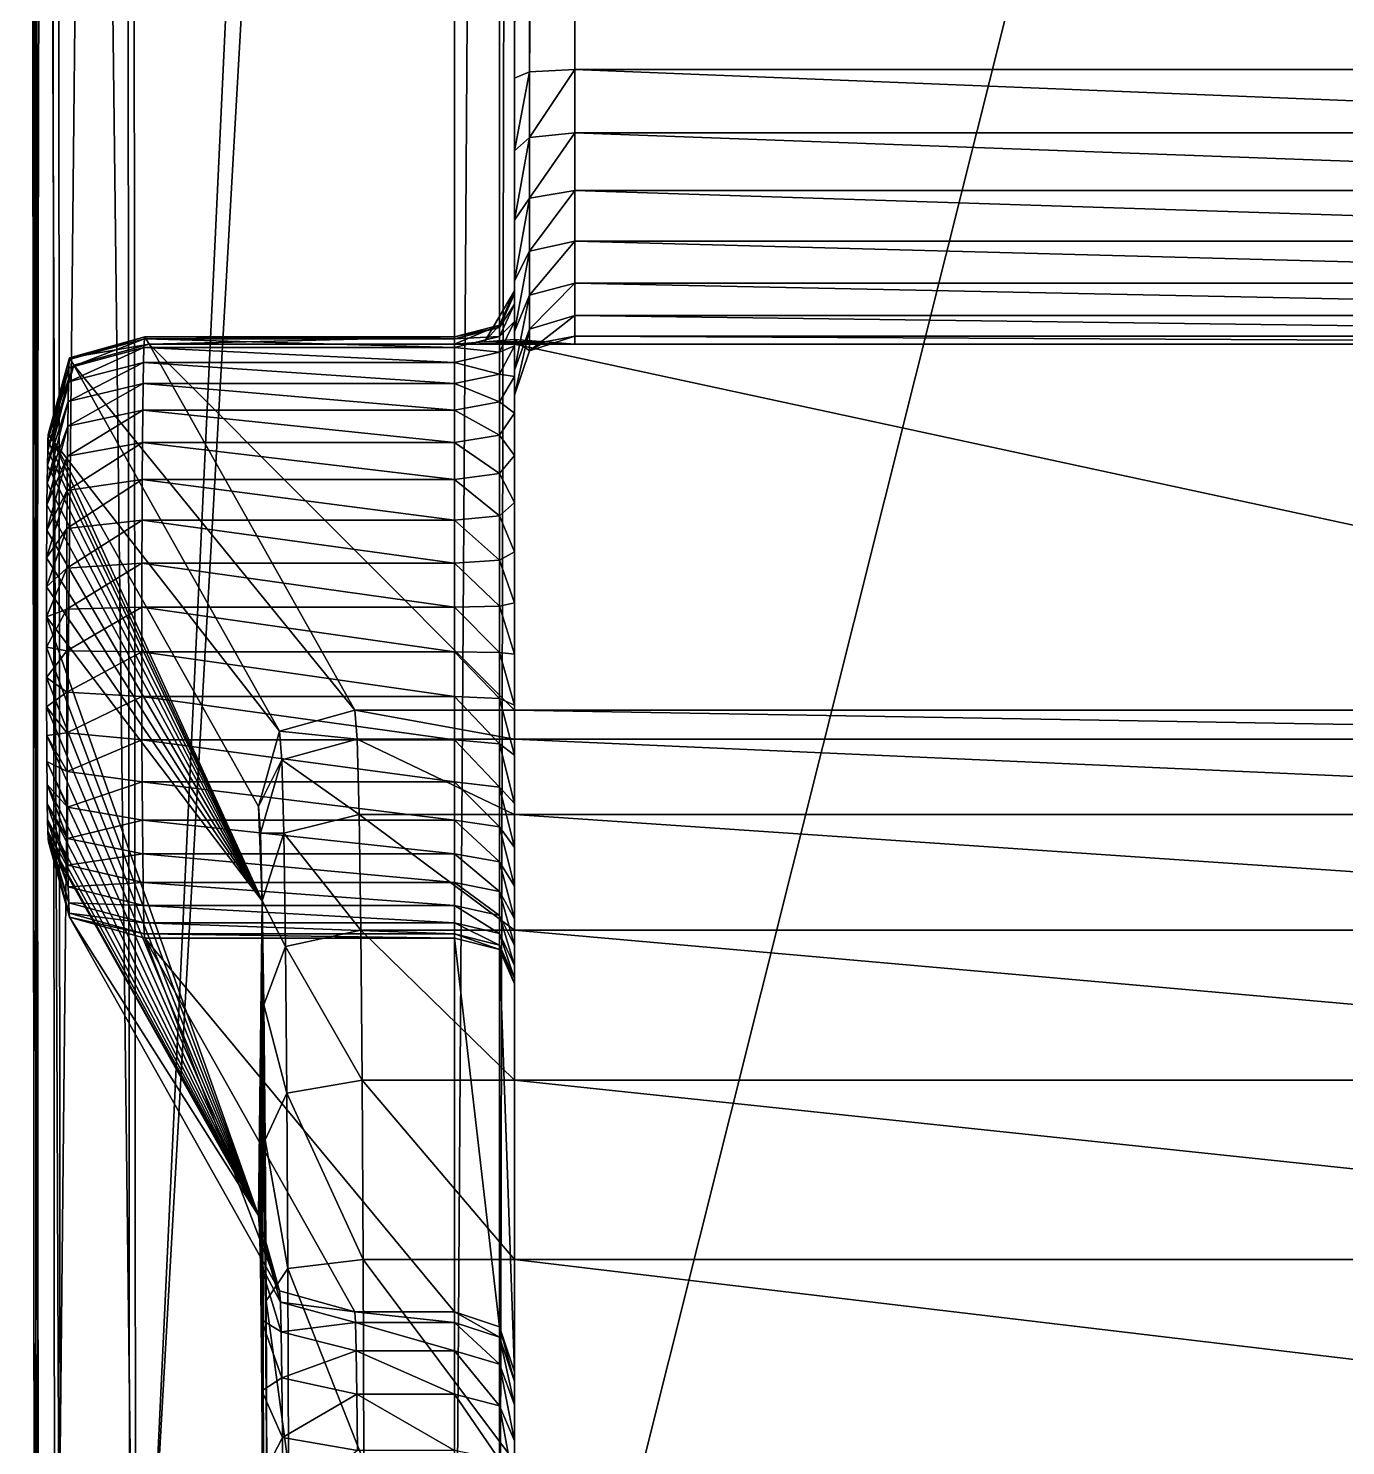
# Model space of a CAD drawing. Header units: metres. Extents: x -3624 to 1108, y -1406 to 909.
# Drawn here: x 1063.19 to 1085.08, y 517.28 to 540.84 of the extents above; entities that cross this region are included whole.
import ezdxf

# ---------------------------------------------------------------- set-up
doc = ezdxf.new("R2010")
doc.units = ezdxf.units.M

msp = doc.modelspace()

# ---------------------------------------------------------------- linework, layer by layer
for points in [[(1071.273, 899.025, 366.645), (1071.273, 785.077, 377.504), (1071.273, 508.727, 368.046)], [(1071.273, 874.83, 359.143), (1071.273, 899.025, 366.645), (1071.273, 508.727, 368.046)], [(1071.273, 874.009, 358.873), (1071.273, 874.83, 359.143), (1071.273, 508.727, 368.046)], [(1071.273, 873.226, 358.481), (1071.273, 874.009, 358.873), (1071.273, 508.727, 368.046)], [(1071.273, 872.523, 357.957), (1071.273, 873.226, 358.481), (1071.273, 508.727, 368.046)], [(1071.273, 766.642, 360.52), (1071.273, 872.523, 357.957), (1071.273, 508.727, 368.046)], [(1071.273, 785.077, 377.504), (1071.273, 647.085, 378.605), (1071.273, 509.396, 368.231)], [(1071.273, 785.077, 377.504), (1071.273, 509.396, 368.231), (1071.273, 509.035, 368.174)], [(1071.273, 785.077, 377.504), (1071.273, 509.035, 368.174), (1071.273, 508.727, 368.046)], [(1071.273, 763.264, 360.582), (1071.273, 766.642, 360.52), (1071.273, 508.727, 368.046)], [(1071.273, 759.889, 360.604), (1071.273, 763.264, 360.582), (1071.273, 508.727, 368.046)], [(1071.273, 647.079, 360.604), (1071.273, 759.889, 360.604), (1071.273, 508.727, 368.046)], [(1071.273, 647.085, 378.605), (1071.273, 632.676, 378.246), (1071.273, 509.396, 368.231)], [(1071.273, 643.704, 360.582), (1071.273, 647.079, 360.604), (1071.273, 508.727, 368.046)], [(1071.273, 640.326, 360.52), (1071.273, 643.704, 360.582), (1071.273, 508.727, 368.046)], [(1071.273, 636.949, 360.414), (1071.273, 640.326, 360.52), (1071.273, 508.727, 368.046)], [(1071.273, 633.574, 360.268), (1071.273, 636.949, 360.414), (1071.273, 508.727, 368.046)], [(1071.273, 630.201, 360.078), (1071.273, 633.574, 360.268), (1071.273, 508.727, 368.046)], [(1071.273, 632.676, 378.246), (1071.273, 625.485, 377.797), (1071.273, 509.396, 368.231)], [(1063.192, 632.208, 387.619), (1063.196, 624.783, 387.155), (1063.296, 508.689, 377.021)], [(1063.192, 632.208, 387.619), (1063.296, 508.689, 377.021), (1063.337, 501.162, 372.839)], [(1063.192, 632.208, 387.619), (1063.337, 501.162, 372.839), (1063.363, 509.109, 370.232)], [(1063.192, 632.208, 387.619), (1063.363, 509.109, 370.232), (1063.266, 621.672, 380.079)], [(1071.273, 626.83, 359.848), (1071.273, 630.201, 360.078), (1071.273, 508.727, 368.046)], [(1071.273, 623.466, 359.574), (1071.273, 626.83, 359.848), (1071.273, 508.727, 368.046)], [(1071.273, 625.485, 377.797), (1071.273, 621.891, 377.504), (1071.273, 509.396, 368.231)], [(1063.196, 624.783, 387.155), (1063.2, 621.07, 386.853), (1063.296, 508.689, 377.021)], [(1071.273, 540.015, 352.274), (1071.523, 540.12, 351.53), (1071.523, 623.529, 358.827)], [(1071.523, 623.529, 358.827), (1071.273, 623.466, 359.574), (1071.273, 540.015, 352.274)], [(1071.273, 535.055, 357.345), (1071.273, 540.015, 352.274), (1071.273, 623.466, 359.574)], [(1071.273, 534.445, 357.956), (1071.273, 535.055, 357.345), (1071.273, 623.466, 359.574)], [(1071.273, 533.742, 358.48), (1071.273, 534.445, 357.956), (1071.273, 623.466, 359.574)], [(1071.273, 532.958, 358.873), (1071.273, 533.742, 358.48), (1071.273, 623.466, 359.574)], [(1071.273, 532.958, 358.873), (1071.273, 623.466, 359.574), (1071.273, 508.727, 368.046)], [(1071.523, 540.12, 351.53), (1072.273, 540.155, 351.282), (1072.273, 623.55, 358.578)], [(1072.273, 623.55, 358.578), (1071.523, 623.529, 358.827), (1071.523, 540.12, 351.53)], [(1098.455, 540.155, 351.282), (1098.455, 623.55, 358.578), (1072.273, 623.55, 358.578)], [(1072.273, 623.55, 358.578), (1072.273, 540.155, 351.282), (1098.455, 540.155, 351.282)], [(1063.725, 509.286, 368.996), (1063.628, 621.777, 378.837), (1063.266, 621.672, 380.079)], [(1064.978, 509.335, 368.661), (1064.882, 621.807, 378.501), (1063.628, 621.777, 378.837)], [(1063.628, 621.777, 378.837), (1063.725, 509.286, 368.996), (1064.978, 509.335, 368.661)], [(1070.273, 621.807, 378.501), (1064.882, 621.807, 378.501), (1064.978, 509.335, 368.661)], [(1064.978, 509.335, 368.661), (1070.273, 509.335, 368.661), (1070.273, 621.807, 378.501)], [(1070.273, 509.335, 368.661), (1071.023, 509.35, 368.553), (1071.023, 621.828, 378.252)], [(1071.023, 621.828, 378.252), (1070.273, 621.807, 378.501), (1070.273, 509.335, 368.661)], [(1071.023, 509.35, 368.553), (1071.273, 509.396, 368.231), (1071.273, 621.891, 377.504)], [(1071.273, 621.891, 377.504), (1071.023, 621.828, 378.252), (1071.023, 509.35, 368.553)], [(1063.266, 621.672, 380.079), (1063.363, 509.109, 370.232), (1063.725, 509.286, 368.996)], [(1063.296, 508.689, 377.021), (1063.2, 621.07, 386.853), (1063.537, 620.964, 388.102)], [(1063.537, 620.964, 388.102), (1063.634, 508.513, 378.264), (1063.296, 508.689, 377.021)], [(1063.634, 508.513, 378.264), (1063.537, 620.964, 388.102), (1064.784, 620.935, 388.463)], [(1064.784, 620.935, 388.463), (1064.88, 508.463, 378.623), (1063.634, 508.513, 378.264)], [(1064.88, 508.463, 378.623), (1064.784, 620.935, 388.463), (1071.273, 620.935, 388.463)], [(1071.273, 620.935, 388.463), (1071.273, 508.463, 378.623), (1064.88, 508.463, 378.623)], [(1099.455, 620.935, 388.463), (1099.455, 508.463, 378.623), (1071.273, 508.463, 378.623)], [(1071.273, 508.463, 378.623), (1071.273, 620.935, 388.463), (1099.455, 620.935, 388.463)], [(1071.273, 538.804, 352.035), (1071.523, 539.028, 351.315), (1071.523, 540.12, 351.53)], [(1071.523, 540.12, 351.53), (1071.273, 540.015, 352.274), (1071.273, 538.804, 352.035)], [(1071.273, 535.565, 356.657), (1071.273, 538.804, 352.035), (1071.273, 540.015, 352.274)], [(1071.273, 535.055, 357.345), (1071.273, 535.565, 356.657), (1071.273, 540.015, 352.274)], [(1071.523, 539.028, 351.315), (1072.273, 539.103, 351.074), (1072.273, 540.155, 351.282)], [(1072.273, 540.155, 351.282), (1071.523, 540.12, 351.53), (1071.523, 539.028, 351.315)], [(1098.455, 539.103, 351.074), (1098.455, 540.155, 351.282), (1072.273, 540.155, 351.282)], [(1072.273, 540.155, 351.282), (1072.273, 539.103, 351.074), (1098.455, 539.103, 351.074)], [(1071.523, 538.021, 350.88), (1072.273, 538.145, 350.661), (1072.273, 539.103, 351.074)], [(1072.273, 539.103, 351.074), (1071.523, 539.028, 351.315), (1071.523, 538.021, 350.88)], [(1098.455, 538.145, 350.661), (1098.455, 539.103, 351.074), (1072.273, 539.103, 351.074)], [(1072.273, 539.103, 351.074), (1072.273, 538.145, 350.661), (1098.455, 538.145, 350.661)], [(1071.273, 537.652, 351.537), (1071.523, 538.021, 350.88), (1071.523, 539.028, 351.315)], [(1071.523, 539.028, 351.315), (1071.273, 538.804, 352.035), (1071.273, 537.652, 351.537)], [(1071.273, 535.968, 355.904), (1071.273, 537.652, 351.537), (1071.273, 538.804, 352.035)], [(1071.273, 535.565, 356.657), (1071.273, 535.968, 355.904), (1071.273, 538.804, 352.035)], [(1071.523, 537.138, 350.256), (1072.273, 537.304, 350.067), (1072.273, 538.145, 350.661)], [(1072.273, 538.145, 350.661), (1071.523, 538.021, 350.88), (1071.523, 537.138, 350.256)], [(1098.455, 537.304, 350.067), (1098.455, 538.145, 350.661), (1072.273, 538.145, 350.661)], [(1072.273, 538.145, 350.661), (1072.273, 537.304, 350.067), (1098.455, 537.304, 350.067)], [(1071.273, 536.643, 350.824), (1071.523, 537.138, 350.256), (1071.523, 538.021, 350.88)], [(1071.523, 538.021, 350.88), (1071.273, 537.652, 351.537), (1071.273, 536.643, 350.824)], [(1071.273, 536.477, 353.411), (1071.273, 536.643, 350.824), (1071.273, 537.652, 351.537)], [(1071.273, 536.429, 354.251), (1071.273, 536.477, 353.411), (1071.273, 537.652, 351.537)], [(1071.273, 536.258, 355.098), (1071.273, 536.429, 354.251), (1071.273, 537.652, 351.537)], [(1071.273, 535.968, 355.904), (1071.273, 536.258, 355.098), (1071.273, 537.652, 351.537)], [(1071.523, 536.404, 349.468), (1072.273, 536.604, 349.316), (1072.273, 537.304, 350.067)], [(1072.273, 537.304, 350.067), (1071.523, 537.138, 350.256), (1071.523, 536.404, 349.468)], [(1098.455, 536.604, 349.316), (1098.455, 537.304, 350.067), (1072.273, 537.304, 350.067)], [(1072.273, 537.304, 350.067), (1072.273, 536.604, 349.316), (1098.455, 536.604, 349.316)], [(1071.273, 535.803, 349.923), (1071.523, 536.404, 349.468), (1071.523, 537.138, 350.256)], [(1071.523, 537.138, 350.256), (1071.273, 536.643, 350.824), (1071.273, 535.803, 349.923)], [(1070.773, 535.63, 346.923), (1071.273, 535.668, 347.457), (1071.273, 536.477, 353.411)], [(1071.273, 536.477, 353.411), (1071.023, 535.905, 353.404), (1070.773, 535.63, 346.923)], [(1071.023, 535.905, 353.404), (1071.273, 536.477, 353.411), (1071.273, 536.429, 354.251)], [(1071.273, 536.477, 353.411), (1071.273, 535.803, 349.923), (1071.273, 536.643, 350.824)], [(1071.273, 536.477, 353.411), (1071.273, 535.668, 347.457), (1071.273, 534.746, 347.681)], [(1071.273, 536.477, 353.411), (1071.273, 534.746, 347.681), (1071.273, 535.161, 348.867)], [(1071.273, 536.477, 353.411), (1071.273, 535.161, 348.867), (1071.273, 535.803, 349.923)], [(1071.523, 535.843, 348.545), (1072.273, 536.07, 348.437), (1072.273, 536.604, 349.316)], [(1072.273, 536.604, 349.316), (1071.523, 536.404, 349.468), (1071.523, 535.843, 348.545)], [(1098.455, 536.07, 348.437), (1098.455, 536.604, 349.316), (1072.273, 536.604, 349.316)], [(1072.273, 536.604, 349.316), (1072.273, 536.07, 348.437), (1098.455, 536.07, 348.437)], [(1071.023, 535.87, 354.185), (1071.273, 536.429, 354.251), (1071.273, 536.258, 355.098)], [(1071.273, 536.429, 354.251), (1071.023, 535.87, 354.185), (1071.023, 535.905, 353.404)], [(1071.023, 535.719, 354.95), (1071.273, 536.258, 355.098), (1071.273, 535.968, 355.904)], [(1071.273, 536.258, 355.098), (1071.023, 535.719, 354.95), (1071.023, 535.87, 354.185)], [(1071.273, 535.161, 348.867), (1071.523, 535.843, 348.545), (1071.523, 536.404, 349.468)], [(1071.523, 536.404, 349.468), (1071.273, 535.803, 349.923), (1071.273, 535.161, 348.867)], [(1071.523, 535.48, 347.509), (1072.273, 535.725, 347.451), (1072.273, 536.07, 348.437)], [(1072.273, 536.07, 348.437), (1071.523, 535.843, 348.545), (1071.523, 535.48, 347.509)], [(1098.455, 535.725, 347.451), (1098.455, 536.07, 348.437), (1072.273, 536.07, 348.437)], [(1072.273, 536.07, 348.437), (1072.273, 535.725, 347.451), (1098.455, 535.725, 347.451)], [(1070.273, 535.714, 353.401), (1071.023, 535.905, 353.404), (1071.023, 535.87, 354.185)], [(1070.273, 535.592, 346.388), (1070.773, 535.63, 346.923), (1071.023, 535.905, 353.404)], [(1071.023, 535.905, 353.404), (1070.273, 535.714, 353.401), (1070.273, 535.592, 346.388)], [(1070.273, 535.683, 354.163), (1071.023, 535.87, 354.185), (1071.023, 535.719, 354.95)], [(1071.023, 535.87, 354.185), (1070.273, 535.683, 354.163), (1070.273, 535.714, 353.401)], [(1071.023, 535.458, 355.678), (1071.273, 535.968, 355.904), (1071.273, 535.565, 356.657)], [(1071.273, 535.968, 355.904), (1071.023, 535.458, 355.678), (1071.023, 535.719, 354.95)], [(1071.273, 534.746, 347.681), (1071.523, 535.48, 347.509), (1071.523, 535.843, 348.545)], [(1071.523, 535.843, 348.545), (1071.273, 535.161, 348.867), (1071.273, 534.746, 347.681)], [(1063.858, 534.968, 355.448), (1063.864, 535.201, 354.796), (1065.113, 535.539, 354.901)], [(1065.113, 535.539, 354.901), (1065.106, 535.289, 355.603), (1063.858, 534.968, 355.448)], [(1063.864, 535.201, 354.796), (1063.871, 535.334, 354.11), (1065.12, 535.683, 354.163)], [(1065.12, 535.683, 354.163), (1065.113, 535.539, 354.901), (1063.864, 535.201, 354.796)], [(1063.871, 535.334, 354.11), (1063.878, 535.364, 353.385), (1065.128, 535.714, 353.401)], [(1065.128, 535.714, 353.401), (1065.12, 535.683, 354.163), (1063.871, 535.334, 354.11)], [(1065.197, 535.592, 346.388), (1065.128, 535.714, 353.401), (1063.878, 535.364, 353.385)], [(1063.878, 535.364, 353.385), (1063.947, 535.242, 346.382), (1065.197, 535.592, 346.388)], [(1068.618, 529.506, -2.281), (1065.197, 535.592, 346.388), (1063.947, 535.242, 346.382)], [(1070.273, 535.289, 355.603), (1065.106, 535.289, 355.603), (1065.113, 535.539, 354.901)], [(1070.273, 535.539, 354.901), (1065.113, 535.539, 354.901), (1065.12, 535.683, 354.163)], [(1065.113, 535.539, 354.901), (1070.273, 535.539, 354.901), (1070.273, 535.289, 355.603)], [(1070.273, 535.683, 354.163), (1065.12, 535.683, 354.163), (1065.128, 535.714, 353.401)], [(1065.12, 535.683, 354.163), (1070.273, 535.683, 354.163), (1070.273, 535.539, 354.901)], [(1065.128, 535.714, 353.401), (1070.273, 535.714, 353.401), (1070.273, 535.683, 354.163)], [(1070.273, 535.714, 353.401), (1065.128, 535.714, 353.401), (1065.197, 535.592, 346.388)], [(1065.197, 535.592, 346.388), (1070.273, 535.592, 346.388), (1070.273, 535.714, 353.401)], [(1070.273, 535.592, 346.388), (1065.197, 535.592, 346.388), (1105.53, 535.592, 346.388)], [(1099.455, 535.592, 346.388), (1105.53, 535.592, 346.388), (1065.197, 535.592, 346.388)], [(1065.197, 535.592, 346.388), (1071.273, 535.592, 346.388), (1099.455, 535.592, 346.388)], [(1071.273, 529.506, -2.281), (1071.273, 535.592, 346.388), (1065.197, 535.592, 346.388)], [(1065.197, 535.592, 346.388), (1068.618, 529.506, -2.281), (1071.273, 529.506, -2.281)], [(1070.273, 535.539, 354.901), (1071.023, 535.719, 354.95), (1071.023, 535.458, 355.678)], [(1071.023, 535.719, 354.95), (1070.273, 535.539, 354.901), (1070.273, 535.683, 354.163)], [(1071.523, 535.611, 346.655), (1070.773, 535.63, 346.923), (1070.273, 535.592, 346.388)], [(1070.273, 535.592, 346.388), (1071.273, 535.592, 346.388), (1071.523, 535.611, 346.655)], [(1071.273, 535.592, 346.388), (1070.273, 535.592, 346.388), (1100.455, 535.592, 346.388)], [(1105.53, 535.592, 346.388), (1100.455, 535.592, 346.388), (1070.273, 535.592, 346.388)], [(1071.023, 535.458, 355.678), (1070.273, 535.289, 355.603), (1070.273, 535.539, 354.901)], [(1071.773, 535.63, 346.923), (1071.273, 535.668, 347.457), (1070.773, 535.63, 346.923)], [(1070.773, 535.63, 346.923), (1071.523, 535.611, 346.655), (1071.773, 535.63, 346.923)], [(1071.023, 535.095, 356.358), (1071.273, 535.565, 356.657), (1071.273, 535.055, 357.345)], [(1071.273, 535.565, 356.657), (1071.023, 535.095, 356.358), (1071.023, 535.458, 355.678)], [(1071.273, 535.668, 347.457), (1071.773, 535.63, 346.923), (1071.523, 535.48, 347.509)], [(1071.523, 535.48, 347.509), (1071.273, 534.746, 347.681), (1071.273, 535.668, 347.457)], [(1072.273, 535.592, 346.388), (1071.523, 535.611, 346.655), (1071.273, 535.592, 346.388)], [(1072.273, 535.592, 346.388), (1071.273, 535.592, 346.388), (1099.455, 535.592, 346.388)], [(1100.455, 535.592, 346.388), (1099.455, 535.592, 346.388), (1071.273, 535.592, 346.388)], [(1099.455, 529.506, -2.281), (1099.455, 535.592, 346.388), (1071.273, 535.592, 346.388)], [(1071.273, 535.592, 346.388), (1071.273, 529.506, -2.281), (1099.455, 529.506, -2.281)], [(1072.273, 535.725, 347.451), (1071.523, 535.48, 347.509), (1071.773, 535.63, 346.923)], [(1072.273, 535.592, 346.388), (1071.773, 535.63, 346.923), (1071.523, 535.611, 346.655)], [(1071.773, 535.63, 346.923), (1072.273, 535.592, 346.388), (1072.273, 535.725, 347.451)], [(1098.455, 535.592, 346.388), (1098.455, 535.725, 347.451), (1072.273, 535.725, 347.451)], [(1072.273, 535.725, 347.451), (1072.273, 535.592, 346.388), (1098.455, 535.592, 346.388)], [(1099.455, 535.592, 346.388), (1098.455, 535.592, 346.388), (1072.273, 535.592, 346.388)], [(1063.517, 533.992, 354.461), (1063.522, 534.089, 353.96), (1063.871, 535.334, 354.11)], [(1063.871, 535.334, 354.11), (1063.864, 535.201, 354.796), (1063.517, 533.992, 354.461)], [(1063.522, 534.089, 353.96), (1063.528, 534.114, 353.367), (1063.878, 535.364, 353.385)], [(1063.878, 535.364, 353.385), (1063.871, 535.334, 354.11), (1063.522, 534.089, 353.96)], [(1063.947, 535.242, 346.382), (1063.878, 535.364, 353.385), (1063.528, 534.114, 353.367)], [(1063.852, 534.641, 356.058), (1063.858, 534.968, 355.448), (1065.106, 535.289, 355.603)], [(1065.106, 535.289, 355.603), (1065.1, 534.937, 356.258), (1063.852, 534.641, 356.058)], [(1070.273, 534.937, 356.258), (1065.1, 534.937, 356.258), (1065.106, 535.289, 355.603)], [(1065.106, 535.289, 355.603), (1070.273, 535.289, 355.603), (1070.273, 534.937, 356.258)], [(1070.273, 535.289, 355.603), (1071.023, 535.458, 355.678), (1071.023, 535.095, 356.358)], [(1071.023, 535.095, 356.358), (1070.273, 534.937, 356.258), (1070.273, 535.289, 355.603)], [(1063.513, 533.822, 354.937), (1063.517, 533.992, 354.461), (1063.864, 535.201, 354.796)], [(1063.864, 535.201, 354.796), (1063.858, 534.968, 355.448), (1063.513, 533.822, 354.937)], [(1063.528, 534.114, 353.367), (1063.597, 533.992, 346.4), (1063.947, 535.242, 346.382)], [(1067.368, 529.157, -2.267), (1063.947, 535.242, 346.382), (1063.597, 533.992, 346.4)], [(1063.947, 535.242, 346.382), (1067.368, 529.157, -2.267), (1068.618, 529.506, -2.281)], [(1070.273, 534.937, 356.258), (1071.023, 535.095, 356.358), (1071.023, 534.633, 356.978)], [(1071.273, 535.055, 357.345), (1071.023, 534.633, 356.978), (1071.023, 535.095, 356.358)], [(1071.023, 534.633, 356.978), (1071.273, 535.055, 357.345), (1071.273, 534.445, 357.956)], [(1063.508, 533.583, 355.382), (1063.513, 533.822, 354.937), (1063.858, 534.968, 355.448)], [(1063.858, 534.968, 355.448), (1063.852, 534.641, 356.058), (1063.508, 533.583, 355.382)], [(1063.846, 534.228, 356.613), (1063.852, 534.641, 356.058), (1065.1, 534.937, 356.258)], [(1065.1, 534.937, 356.258), (1065.094, 534.492, 356.856), (1063.846, 534.228, 356.613)], [(1070.273, 534.492, 356.856), (1065.094, 534.492, 356.856), (1065.1, 534.937, 356.258)], [(1065.1, 534.937, 356.258), (1070.273, 534.937, 356.258), (1070.273, 534.492, 356.856)], [(1071.023, 534.633, 356.978), (1070.273, 534.492, 356.856), (1070.273, 534.937, 356.258)], [(1063.504, 533.281, 355.788), (1063.508, 533.583, 355.382), (1063.852, 534.641, 356.058)], [(1063.852, 534.641, 356.058), (1063.846, 534.228, 356.613), (1063.504, 533.281, 355.788)], [(1070.273, 534.492, 356.856), (1071.023, 534.633, 356.978), (1071.023, 534.08, 357.527)], [(1071.273, 534.445, 357.956), (1071.023, 534.08, 357.527), (1071.023, 534.633, 356.978)], [(1063.841, 533.731, 357.105), (1063.846, 534.228, 356.613), (1065.094, 534.492, 356.856)], [(1065.094, 534.492, 356.856), (1065.089, 533.958, 357.384), (1063.841, 533.731, 357.105)], [(1070.273, 533.958, 357.384), (1065.089, 533.958, 357.384), (1065.094, 534.492, 356.856)], [(1065.094, 534.492, 356.856), (1070.273, 534.492, 356.856), (1070.273, 533.958, 357.384)], [(1071.023, 534.08, 357.527), (1070.273, 533.958, 357.384), (1070.273, 534.492, 356.856)], [(1071.023, 534.08, 357.527), (1071.273, 534.445, 357.956), (1071.273, 533.742, 358.48)], [(1063.501, 532.919, 356.146), (1063.504, 533.281, 355.788), (1063.846, 534.228, 356.613)], [(1063.846, 534.228, 356.613), (1063.841, 533.731, 357.105), (1063.501, 532.919, 356.146)], [(1063.597, 533.992, 346.4), (1063.528, 534.114, 353.367), (1063.522, 534.089, 353.96)], [(1067.08, 526.34, -8.534), (1063.517, 533.992, 354.461), (1063.513, 533.822, 354.937)], [(1063.597, 533.992, 346.4), (1063.522, 534.089, 353.96), (1063.517, 533.992, 354.461)], [(1067.08, 526.34, -8.534), (1063.597, 533.992, 346.4), (1063.517, 533.992, 354.461)], [(1063.597, 533.992, 346.4), (1067.017, 527.908, -2.177), (1067.368, 529.157, -2.267)], [(1067.08, 526.34, -8.534), (1067.017, 527.908, -2.177), (1063.597, 533.992, 346.4)], [(1063.837, 533.159, 357.521), (1063.841, 533.731, 357.105), (1065.089, 533.958, 357.384)], [(1065.089, 533.958, 357.384), (1065.084, 533.343, 357.832), (1063.837, 533.159, 357.521)], [(1070.273, 533.343, 357.832), (1065.084, 533.343, 357.832), (1065.089, 533.958, 357.384)], [(1065.089, 533.958, 357.384), (1070.273, 533.958, 357.384), (1070.273, 533.343, 357.832)], [(1070.273, 533.958, 357.384), (1071.023, 534.08, 357.527), (1071.023, 533.443, 357.994)], [(1071.023, 533.443, 357.994), (1070.273, 533.343, 357.832), (1070.273, 533.958, 357.384)], [(1071.273, 533.742, 358.48), (1071.023, 533.443, 357.994), (1071.023, 534.08, 357.527)], [(1063.498, 532.5, 356.451), (1063.501, 532.919, 356.146), (1063.841, 533.731, 357.105)], [(1063.841, 533.731, 357.105), (1063.837, 533.159, 357.521), (1063.498, 532.5, 356.451)], [(1067.08, 526.34, -8.534), (1063.513, 533.822, 354.937), (1063.508, 533.583, 355.382)], [(1071.023, 533.443, 357.994), (1071.273, 533.742, 358.48), (1071.273, 532.958, 358.873)], [(1067.08, 526.34, -8.534), (1063.508, 533.583, 355.382), (1063.504, 533.281, 355.788)], [(1070.273, 533.343, 357.832), (1071.023, 533.443, 357.994), (1071.023, 532.739, 358.355)], [(1071.273, 532.958, 358.873), (1071.023, 532.739, 358.355), (1071.023, 533.443, 357.994)], [(1063.496, 532.04, 356.688), (1063.498, 532.5, 356.451), (1063.837, 533.159, 357.521)], [(1063.837, 533.159, 357.521), (1063.834, 532.529, 357.846), (1063.496, 532.04, 356.688)], [(1067.08, 526.34, -8.534), (1063.504, 533.281, 355.788), (1063.501, 532.919, 356.146)], [(1063.834, 532.529, 357.846), (1063.837, 533.159, 357.521), (1065.084, 533.343, 357.832)], [(1065.084, 533.343, 357.832), (1065.081, 532.666, 358.182), (1063.834, 532.529, 357.846)], [(1070.273, 532.666, 358.182), (1065.081, 532.666, 358.182), (1065.084, 533.343, 357.832)], [(1065.084, 533.343, 357.832), (1070.273, 533.343, 357.832), (1070.273, 532.666, 358.182)], [(1071.023, 532.739, 358.355), (1070.273, 532.666, 358.182), (1070.273, 533.343, 357.832)], [(1067.08, 526.34, -8.534), (1063.501, 532.919, 356.146), (1063.498, 532.5, 356.451)], [(1071.023, 532.739, 358.355), (1071.273, 532.958, 358.873), (1071.273, 532.138, 359.144)], [(1071.273, 532.138, 359.144), (1071.273, 532.958, 358.873), (1071.273, 508.727, 368.046)], [(1070.273, 532.666, 358.182), (1071.023, 532.739, 358.355), (1071.023, 532, 358.602)], [(1071.273, 532.138, 359.144), (1071.023, 532, 358.602), (1071.023, 532.739, 358.355)], [(1063.494, 531.557, 356.851), (1063.496, 532.04, 356.688), (1063.834, 532.529, 357.846)], [(1063.834, 532.529, 357.846), (1063.832, 531.867, 358.069), (1063.494, 531.557, 356.851)], [(1067.08, 526.34, -8.534), (1063.498, 532.5, 356.451), (1063.496, 532.04, 356.688)], [(1063.832, 531.867, 358.069), (1063.834, 532.529, 357.846), (1065.081, 532.666, 358.182)], [(1065.081, 532.666, 358.182), (1065.079, 531.954, 358.421), (1063.832, 531.867, 358.069)], [(1070.273, 531.954, 358.421), (1065.079, 531.954, 358.421), (1065.081, 532.666, 358.182)], [(1065.081, 532.666, 358.182), (1070.273, 532.666, 358.182), (1070.273, 531.954, 358.421)], [(1071.023, 532, 358.602), (1070.273, 531.954, 358.421), (1070.273, 532.666, 358.182)], [(1067.08, 526.34, -8.534), (1063.496, 532.04, 356.688), (1063.494, 531.557, 356.851)], [(1070.273, 531.954, 358.421), (1071.023, 532, 358.602), (1071.023, 531.238, 358.736)], [(1071.023, 532, 358.602), (1071.273, 532.138, 359.144), (1071.273, 531.294, 359.291)], [(1071.273, 531.294, 359.291), (1071.023, 531.238, 358.736), (1071.023, 532, 358.602)], [(1071.273, 531.294, 359.291), (1071.273, 532.138, 359.144), (1071.273, 508.727, 368.046)], [(1063.493, 531.059, 356.939), (1063.494, 531.557, 356.851), (1063.832, 531.867, 358.069)], [(1063.832, 531.867, 358.069), (1063.831, 531.185, 358.19), (1063.493, 531.059, 356.939)], [(1063.831, 531.185, 358.19), (1063.832, 531.867, 358.069), (1065.079, 531.954, 358.421)], [(1065.079, 531.954, 358.421), (1065.077, 531.22, 358.551), (1063.831, 531.185, 358.19)], [(1070.273, 531.22, 358.551), (1065.077, 531.22, 358.551), (1065.079, 531.954, 358.421)], [(1065.079, 531.954, 358.421), (1070.273, 531.954, 358.421), (1070.273, 531.22, 358.551)], [(1071.023, 531.238, 358.736), (1070.273, 531.22, 358.551), (1070.273, 531.954, 358.421)], [(1067.08, 526.34, -8.534), (1063.494, 531.557, 356.851), (1063.493, 531.059, 356.939)], [(1071.023, 531.238, 358.736), (1071.273, 531.294, 359.291), (1071.273, 530.441, 359.313)], [(1071.273, 530.441, 359.313), (1071.273, 531.294, 359.291), (1071.273, 508.727, 368.046)], [(1063.493, 530.554, 356.953), (1063.493, 531.059, 356.939), (1063.831, 531.185, 358.19)], [(1063.831, 531.185, 358.19), (1063.831, 530.493, 358.208), (1063.493, 530.554, 356.953)], [(1063.493, 531.059, 356.939), (1063.493, 530.554, 356.953), (1067.018, 521.106, -2.24)], [(1067.08, 526.34, -8.534), (1063.493, 531.059, 356.939), (1067.018, 521.106, -2.24)], [(1063.831, 530.493, 358.208), (1063.831, 531.185, 358.19), (1065.077, 531.22, 358.551)], [(1065.077, 531.22, 358.551), (1065.077, 530.477, 358.571), (1063.831, 530.493, 358.208)], [(1065.077, 531.22, 358.551), (1070.273, 531.22, 358.551), (1070.273, 530.477, 358.571)], [(1070.273, 530.477, 358.571), (1065.077, 530.477, 358.571), (1065.077, 531.22, 358.551)], [(1070.273, 531.22, 358.551), (1071.023, 531.238, 358.736), (1071.023, 530.468, 358.756)], [(1071.023, 530.468, 358.756), (1070.273, 530.477, 358.571), (1070.273, 531.22, 358.551)], [(1071.273, 530.441, 359.313), (1071.023, 530.468, 358.756), (1071.023, 531.238, 358.736)], [(1063.493, 530.052, 356.891), (1063.493, 530.554, 356.953), (1063.831, 530.493, 358.208)], [(1063.493, 530.554, 356.953), (1063.493, 530.052, 356.891), (1067.018, 521.106, -2.24)], [(1063.831, 530.493, 358.208), (1063.832, 529.806, 358.123), (1063.493, 530.052, 356.891)], [(1063.832, 529.806, 358.123), (1063.831, 530.493, 358.208), (1065.077, 530.477, 358.571)], [(1065.077, 530.477, 358.571), (1065.078, 529.737, 358.48), (1063.832, 529.806, 358.123)], [(1065.077, 530.477, 358.571), (1070.273, 530.477, 358.571), (1070.273, 529.737, 358.48)], [(1070.273, 529.737, 358.48), (1065.078, 529.737, 358.48), (1065.077, 530.477, 358.571)], [(1070.273, 530.477, 358.571), (1071.023, 530.468, 358.756), (1071.023, 529.7, 358.662)], [(1071.023, 529.7, 358.662), (1070.273, 529.737, 358.48), (1070.273, 530.477, 358.571)], [(1071.023, 530.468, 358.756), (1071.273, 530.441, 359.313), (1071.273, 529.59, 359.211)], [(1071.273, 529.59, 359.211), (1071.023, 529.7, 358.662), (1071.023, 530.468, 358.756)], [(1071.273, 529.59, 359.211), (1071.273, 530.441, 359.313), (1071.273, 508.727, 368.046)], [(1063.495, 529.561, 356.754), (1063.493, 530.052, 356.891), (1063.832, 529.806, 358.123)], [(1063.493, 530.052, 356.891), (1063.495, 529.561, 356.754), (1067.018, 521.106, -2.24)], [(1063.832, 529.806, 358.123), (1063.833, 529.133, 357.935), (1063.495, 529.561, 356.754)], [(1063.833, 529.133, 357.935), (1063.832, 529.806, 358.123), (1065.078, 529.737, 358.48)], [(1065.078, 529.737, 358.48), (1065.08, 529.013, 358.278), (1063.833, 529.133, 357.935)], [(1065.078, 529.737, 358.48), (1070.273, 529.737, 358.48), (1070.273, 529.013, 358.278)], [(1070.273, 529.013, 358.278), (1065.08, 529.013, 358.278), (1065.078, 529.737, 358.48)], [(1070.273, 529.737, 358.48), (1071.023, 529.7, 358.662), (1071.023, 528.949, 358.454)], [(1071.023, 528.949, 358.454), (1070.273, 529.013, 358.278), (1070.273, 529.737, 358.48)], [(1071.023, 529.7, 358.662), (1071.273, 529.59, 359.211), (1071.273, 528.757, 358.984)], [(1071.273, 528.757, 358.984), (1071.023, 528.949, 358.454), (1071.023, 529.7, 358.662)], [(1063.497, 529.089, 356.54), (1063.495, 529.561, 356.754), (1063.833, 529.133, 357.935)], [(1063.495, 529.561, 356.754), (1063.497, 529.089, 356.54), (1067.018, 521.106, -2.24)], [(1068.654, 529.025, -5.918), (1068.618, 529.506, -2.281), (1067.368, 529.157, -2.267)], [(1071.273, 529.025, -5.918), (1071.273, 529.506, -2.281), (1068.618, 529.506, -2.281)], [(1068.618, 529.506, -2.281), (1068.654, 529.025, -5.918), (1071.273, 529.025, -5.918)], [(1071.273, 528.757, 358.984), (1071.273, 529.59, 359.211), (1071.273, 508.727, 368.046)], [(1099.455, 529.025, -5.918), (1099.455, 529.506, -2.281), (1071.273, 529.506, -2.281)], [(1071.273, 529.506, -2.281), (1071.273, 529.025, -5.918), (1099.455, 529.025, -5.918)], [(1067.403, 528.683, -5.845), (1067.368, 529.157, -2.267), (1067.017, 527.908, -2.177)], [(1067.368, 529.157, -2.267), (1067.403, 528.683, -5.845), (1068.654, 529.025, -5.918)], [(1063.833, 529.133, 357.935), (1063.836, 528.487, 357.644), (1063.497, 529.089, 356.54)], [(1063.5, 528.654, 356.258), (1063.497, 529.089, 356.54), (1063.836, 528.487, 357.644)], [(1063.497, 529.089, 356.54), (1063.5, 528.654, 356.258), (1067.018, 521.106, -2.24)], [(1063.836, 528.487, 357.644), (1063.833, 529.133, 357.935), (1065.08, 529.013, 358.278)], [(1065.08, 529.013, 358.278), (1065.083, 528.319, 357.964), (1063.836, 528.487, 357.644)], [(1065.08, 529.013, 358.278), (1070.273, 529.013, 358.278), (1070.273, 528.319, 357.964)], [(1070.273, 528.319, 357.964), (1065.083, 528.319, 357.964), (1065.08, 529.013, 358.278)], [(1068.687, 527.775, -9.247), (1068.654, 529.025, -5.918), (1067.403, 528.683, -5.845)], [(1071.273, 527.775, -9.247), (1071.273, 529.025, -5.918), (1068.654, 529.025, -5.918)], [(1068.654, 529.025, -5.918), (1068.687, 527.775, -9.247), (1071.273, 527.775, -9.247)], [(1070.273, 529.013, 358.278), (1071.023, 528.949, 358.454), (1071.023, 528.228, 358.131)], [(1071.023, 528.228, 358.131), (1070.273, 528.319, 357.964), (1070.273, 529.013, 358.278)], [(1071.023, 528.949, 358.454), (1071.273, 528.757, 358.984), (1071.273, 527.954, 358.632)], [(1071.273, 527.954, 358.632), (1071.023, 528.228, 358.131), (1071.023, 528.949, 358.454)], [(1099.455, 527.775, -9.247), (1099.455, 529.025, -5.918), (1071.273, 529.025, -5.918)], [(1071.273, 529.025, -5.918), (1071.273, 527.775, -9.247), (1099.455, 527.775, -9.247)], [(1067.017, 527.908, -2.177), (1067.05, 527.463, -5.542), (1067.403, 528.683, -5.845)], [(1067.435, 527.461, -9.1), (1067.403, 528.683, -5.845), (1067.05, 527.463, -5.542)], [(1067.403, 528.683, -5.845), (1067.435, 527.461, -9.1), (1068.687, 527.775, -9.247)], [(1071.273, 527.954, 358.632), (1071.273, 528.757, 358.984), (1071.273, 508.727, 368.046)], [(1063.836, 528.487, 357.644), (1063.84, 527.894, 357.257), (1063.5, 528.654, 356.258)], [(1063.503, 528.274, 355.919), (1063.5, 528.654, 356.258), (1063.84, 527.894, 357.257)], [(1063.5, 528.654, 356.258), (1063.503, 528.274, 355.919), (1067.018, 521.106, -2.24)], [(1063.84, 527.894, 357.257), (1063.836, 528.487, 357.644), (1065.083, 528.319, 357.964)], [(1063.84, 527.894, 357.257), (1063.845, 527.372, 356.793), (1063.503, 528.274, 355.919)], [(1063.507, 527.951, 355.53), (1063.503, 528.274, 355.919), (1063.845, 527.372, 356.793)], [(1063.503, 528.274, 355.919), (1063.507, 527.951, 355.53), (1067.018, 521.106, -2.24)], [(1065.083, 528.319, 357.964), (1065.087, 527.68, 357.549), (1063.84, 527.894, 357.257)], [(1065.083, 528.319, 357.964), (1070.273, 528.319, 357.964), (1070.273, 527.68, 357.549)], [(1070.273, 527.68, 357.549), (1065.087, 527.68, 357.549), (1065.083, 528.319, 357.964)], [(1070.273, 528.319, 357.964), (1071.023, 528.228, 358.131), (1071.023, 527.566, 357.698)], [(1071.023, 527.566, 357.698), (1070.273, 527.68, 357.549), (1070.273, 528.319, 357.964)], [(1071.023, 528.228, 358.131), (1071.273, 527.954, 358.632), (1071.273, 527.224, 358.146)], [(1071.273, 527.224, 358.146), (1071.023, 527.566, 357.698), (1071.023, 528.228, 358.131)], [(1063.845, 527.372, 356.793), (1063.85, 526.93, 356.26), (1063.507, 527.951, 355.53)], [(1063.511, 527.689, 355.097), (1063.507, 527.951, 355.53), (1063.85, 526.93, 356.26)], [(1063.507, 527.951, 355.53), (1063.511, 527.689, 355.097), (1067.018, 521.106, -2.24)], [(1063.845, 527.372, 356.793), (1063.84, 527.894, 357.257), (1065.087, 527.68, 357.549)], [(1067.08, 526.34, -8.534), (1067.05, 527.463, -5.542), (1067.017, 527.908, -2.177)], [(1068.715, 525.853, -12.175), (1068.687, 527.775, -9.247), (1067.435, 527.461, -9.1)], [(1071.273, 525.853, -12.175), (1071.273, 527.775, -9.247), (1068.687, 527.775, -9.247)], [(1068.687, 527.775, -9.247), (1068.715, 525.853, -12.175), (1071.273, 525.853, -12.175)], [(1071.273, 527.224, 358.146), (1071.273, 527.954, 358.632), (1071.273, 508.727, 368.046)], [(1099.455, 525.853, -12.175), (1099.455, 527.775, -9.247), (1071.273, 527.775, -9.247)], [(1071.273, 527.775, -9.247), (1071.273, 525.853, -12.175), (1099.455, 525.853, -12.175)], [(1063.85, 526.93, 356.26), (1063.856, 526.572, 355.668), (1063.511, 527.689, 355.097)], [(1063.516, 527.495, 354.63), (1063.511, 527.689, 355.097), (1063.856, 526.572, 355.668)], [(1063.511, 527.689, 355.097), (1063.516, 527.495, 354.63), (1067.018, 521.106, -2.24)], [(1065.087, 527.68, 357.549), (1065.092, 527.12, 357.049), (1063.845, 527.372, 356.793)], [(1065.087, 527.68, 357.549), (1070.273, 527.68, 357.549), (1070.273, 527.12, 357.049)], [(1070.273, 527.12, 357.049), (1065.092, 527.12, 357.049), (1065.087, 527.68, 357.549)], [(1070.273, 527.68, 357.549), (1071.023, 527.566, 357.698), (1071.023, 526.985, 357.178)], [(1071.023, 526.985, 357.178), (1070.273, 527.12, 357.049), (1070.273, 527.68, 357.549)], [(1071.023, 527.566, 357.698), (1071.273, 527.224, 358.146), (1071.273, 526.583, 357.566)], [(1071.273, 526.583, 357.566), (1071.023, 526.985, 357.178), (1071.023, 527.566, 357.698)], [(1063.856, 526.572, 355.668), (1063.862, 526.305, 355.028), (1063.516, 527.495, 354.63)], [(1063.52, 527.371, 354.136), (1063.516, 527.495, 354.63), (1063.862, 526.305, 355.028)], [(1063.516, 527.495, 354.63), (1063.52, 527.371, 354.136), (1067.018, 521.106, -2.24)], [(1063.862, 526.305, 355.028), (1063.868, 526.135, 354.351), (1063.52, 527.371, 354.136)], [(1063.526, 527.317, 353.559), (1063.52, 527.371, 354.136), (1063.868, 526.135, 354.351)], [(1063.52, 527.371, 354.136), (1063.526, 527.317, 353.559), (1067.018, 521.106, -2.24)], [(1063.868, 526.135, 354.351), (1063.876, 526.068, 353.632), (1063.526, 527.317, 353.559)], [(1067.018, 521.106, -2.24), (1063.526, 527.317, 353.559), (1063.876, 526.068, 353.632)], [(1063.85, 526.93, 356.26), (1063.845, 527.372, 356.793), (1065.092, 527.12, 357.049)], [(1067.05, 527.463, -5.542), (1067.08, 526.34, -8.534), (1067.435, 527.461, -9.1)], [(1067.463, 525.582, -11.964), (1067.435, 527.461, -9.1), (1067.08, 526.34, -8.534)], [(1067.435, 527.461, -9.1), (1067.463, 525.582, -11.964), (1068.715, 525.853, -12.175)], [(1065.092, 527.12, 357.049), (1065.098, 526.644, 356.475), (1063.85, 526.93, 356.26)], [(1065.092, 527.12, 357.049), (1070.273, 527.12, 357.049), (1070.273, 526.644, 356.475)], [(1070.273, 526.644, 356.475), (1065.098, 526.644, 356.475), (1065.092, 527.12, 357.049)], [(1070.273, 527.12, 357.049), (1071.023, 526.985, 357.178), (1071.023, 526.492, 356.583)], [(1071.023, 526.492, 356.583), (1070.273, 526.644, 356.475), (1070.273, 527.12, 357.049)], [(1071.273, 526.583, 357.566), (1071.273, 527.224, 358.146), (1071.273, 508.727, 368.046)], [(1063.856, 526.572, 355.668), (1063.85, 526.93, 356.26), (1065.098, 526.644, 356.475)], [(1071.023, 526.985, 357.178), (1071.273, 526.583, 357.566), (1071.273, 526.038, 356.906)], [(1071.273, 526.038, 356.906), (1071.023, 526.492, 356.583), (1071.023, 526.985, 357.178)], [(1065.098, 526.644, 356.475), (1065.104, 526.259, 355.839), (1063.856, 526.572, 355.668)], [(1063.862, 526.305, 355.028), (1063.856, 526.572, 355.668), (1065.104, 526.259, 355.839)], [(1065.098, 526.644, 356.475), (1070.273, 526.644, 356.475), (1070.273, 526.259, 355.839)], [(1070.273, 526.259, 355.839), (1065.104, 526.259, 355.839), (1065.098, 526.644, 356.475)], [(1070.273, 526.644, 356.475), (1071.023, 526.492, 356.583), (1071.023, 526.093, 355.923)], [(1071.023, 526.093, 355.923), (1070.273, 526.259, 355.839), (1070.273, 526.644, 356.475)], [(1071.273, 526.038, 356.906), (1071.273, 526.583, 357.566), (1071.273, 508.727, 368.046)], [(1067.08, 526.34, -8.534), (1067.018, 521.106, -2.24), (1067.034, 520.89, -3.876)], [(1067.08, 526.34, -8.534), (1067.034, 520.89, -3.876), (1067.05, 520.294, -5.463)], [(1067.08, 526.34, -8.534), (1067.05, 520.294, -5.463), (1067.063, 519.38, -6.856)], [(1067.08, 526.34, -8.534), (1067.063, 519.38, -6.856), (1067.074, 518.193, -8.013)], [(1067.08, 526.34, -8.534), (1067.074, 518.193, -8.013), (1067.083, 516.776, -8.89)], [(1067.08, 526.34, -8.534), (1067.105, 524.612, -11.167), (1067.463, 525.582, -11.964)], [(1067.127, 522.365, -13.356), (1067.105, 524.612, -11.167), (1067.08, 526.34, -8.534)], [(1067.153, 516.668, -16.059), (1067.127, 522.365, -13.356), (1067.08, 526.34, -8.534)], [(1067.125, 504.457, -13.2), (1067.153, 516.668, -16.059), (1067.08, 526.34, -8.534)], [(1067.125, 504.457, -13.2), (1067.08, 526.34, -8.534), (1067.083, 516.776, -8.89)], [(1071.023, 526.492, 356.583), (1071.273, 526.038, 356.906), (1071.273, 525.596, 356.175)], [(1071.273, 525.596, 356.175), (1071.023, 526.093, 355.923), (1071.023, 526.492, 356.583)], [(1065.104, 526.259, 355.839), (1065.111, 525.972, 355.151), (1063.862, 526.305, 355.028)], [(1063.868, 526.135, 354.351), (1063.862, 526.305, 355.028), (1065.111, 525.972, 355.151)], [(1065.111, 525.972, 355.151), (1065.118, 525.79, 354.422), (1063.868, 526.135, 354.351)], [(1063.876, 526.068, 353.632), (1063.868, 526.135, 354.351), (1065.118, 525.79, 354.422)], [(1065.104, 526.259, 355.839), (1070.273, 526.259, 355.839), (1070.273, 525.972, 355.151)], [(1070.273, 525.972, 355.151), (1065.111, 525.972, 355.151), (1065.104, 526.259, 355.839)], [(1070.273, 526.259, 355.839), (1071.023, 526.093, 355.923), (1071.023, 525.795, 355.21)], [(1071.023, 525.795, 355.21), (1070.273, 525.972, 355.151), (1070.273, 526.259, 355.839)], [(1071.023, 526.093, 355.923), (1071.273, 525.596, 356.175), (1071.273, 525.264, 355.386)], [(1071.273, 525.264, 355.386), (1071.023, 525.795, 355.21), (1071.023, 526.093, 355.923)], [(1065.118, 525.79, 354.422), (1065.125, 525.718, 353.664), (1063.876, 526.068, 353.632)], [(1067.367, 519.857, -2.144), (1063.876, 526.068, 353.632), (1065.125, 525.718, 353.664)], [(1063.876, 526.068, 353.632), (1067.367, 519.857, -2.144), (1067.018, 521.106, -2.24)], [(1065.111, 525.972, 355.151), (1070.273, 525.972, 355.151), (1070.273, 525.79, 354.422)], [(1070.273, 525.79, 354.422), (1065.118, 525.79, 354.422), (1065.111, 525.972, 355.151)], [(1068.739, 523.356, -14.608), (1068.715, 525.853, -12.175), (1067.463, 525.582, -11.964)], [(1071.273, 523.356, -14.608), (1071.273, 525.853, -12.175), (1068.715, 525.853, -12.175)], [(1068.715, 525.853, -12.175), (1068.739, 523.356, -14.608), (1071.273, 523.356, -14.608)], [(1070.273, 525.972, 355.151), (1071.023, 525.795, 355.21), (1071.023, 525.604, 354.454)], [(1071.023, 525.604, 354.454), (1070.273, 525.79, 354.422), (1070.273, 525.972, 355.151)], [(1071.273, 525.596, 356.175), (1071.273, 526.038, 356.906), (1071.273, 508.727, 368.046)], [(1099.455, 523.356, -14.608), (1099.455, 525.853, -12.175), (1071.273, 525.853, -12.175)], [(1071.273, 525.853, -12.175), (1071.273, 523.356, -14.608), (1099.455, 523.356, -14.608)], [(1065.118, 525.79, 354.422), (1070.273, 525.79, 354.422), (1070.273, 525.718, 353.663)], [(1070.273, 525.718, 353.663), (1065.125, 525.718, 353.664), (1065.118, 525.79, 354.422)], [(1065.125, 525.718, 353.664), (1070.273, 525.718, 353.663), (1070.273, 519.508, -2.105)], [(1070.273, 519.508, -2.105), (1068.617, 519.508, -2.105), (1065.125, 525.718, 353.664)], [(1065.125, 525.718, 353.664), (1068.617, 519.508, -2.105), (1067.367, 519.857, -2.144)], [(1070.273, 525.79, 354.422), (1071.023, 525.604, 354.454), (1071.023, 525.528, 353.674)], [(1071.023, 525.528, 353.674), (1070.273, 525.718, 353.663), (1070.273, 525.79, 354.422)], [(1070.273, 525.718, 353.663), (1071.023, 525.528, 353.674), (1071.023, 519.258, -2.087)], [(1071.023, 519.258, -2.087), (1070.273, 519.508, -2.105), (1070.273, 525.718, 353.663)], [(1071.023, 525.795, 355.21), (1071.273, 525.264, 355.386), (1071.273, 525.049, 354.549)], [(1071.273, 525.049, 354.549), (1071.023, 525.604, 354.454), (1071.023, 525.795, 355.21)], [(1067.487, 523.139, -14.343), (1067.463, 525.582, -11.964), (1067.105, 524.612, -11.167)], [(1067.463, 525.582, -11.964), (1067.487, 523.139, -14.343), (1068.739, 523.356, -14.608)], [(1071.023, 525.604, 354.454), (1071.273, 525.049, 354.549), (1071.273, 524.957, 353.706)], [(1071.273, 524.957, 353.706), (1071.023, 525.528, 353.674), (1071.023, 525.604, 354.454)], [(1071.023, 525.528, 353.674), (1071.273, 524.957, 353.706), (1071.273, 518.509, -2.031)], [(1071.273, 518.509, -2.031), (1071.023, 519.258, -2.087), (1071.023, 525.528, 353.674)], [(1071.273, 525.264, 355.386), (1071.273, 525.596, 356.175), (1071.273, 508.727, 368.046)], [(1071.273, 525.049, 354.549), (1071.273, 525.264, 355.386), (1071.273, 508.727, 368.046)], [(1071.273, 524.957, 353.706), (1071.273, 525.049, 354.549), (1071.273, 508.727, 368.046)], [(1071.273, 517.962, -4.263), (1071.273, 518.509, -2.031), (1071.273, 524.957, 353.706)], [(1071.273, 524.957, 353.706), (1071.273, 508.727, 368.046), (1071.273, 508.509, -1.944)], [(1071.273, 524.957, 353.706), (1071.273, 508.509, -1.944), (1071.273, 514.606, -6.874)], [(1071.273, 517.962, -4.263), (1071.273, 524.957, 353.706), (1071.273, 514.606, -6.874)], [(1067.105, 524.612, -11.167), (1067.127, 522.365, -13.356), (1067.487, 523.139, -14.343)], [(1068.757, 520.379, -16.453), (1068.739, 523.356, -14.608), (1067.487, 523.139, -14.343)], [(1071.273, 520.379, -16.453), (1071.273, 523.356, -14.608), (1068.739, 523.356, -14.608)], [(1068.739, 523.356, -14.608), (1068.757, 520.379, -16.453), (1071.273, 520.379, -16.453)], [(1099.455, 520.379, -16.453), (1099.455, 523.356, -14.608), (1071.273, 523.356, -14.608)], [(1071.273, 523.356, -14.608), (1071.273, 520.379, -16.453), (1099.455, 520.379, -16.453)], [(1067.504, 520.228, -16.147), (1067.487, 523.139, -14.343), (1067.127, 522.365, -13.356)], [(1067.487, 523.139, -14.343), (1067.504, 520.228, -16.147), (1068.757, 520.379, -16.453)], [(1067.127, 522.365, -13.356), (1067.143, 519.687, -15.015), (1067.504, 520.228, -16.147)], [(1067.153, 516.668, -16.059), (1067.143, 519.687, -15.015), (1067.127, 522.365, -13.356)], [(1067.034, 520.89, -3.876), (1067.018, 521.106, -2.24), (1067.367, 519.857, -2.144)], [(1067.367, 519.857, -2.144), (1067.381, 519.669, -3.568), (1067.034, 520.89, -3.876)], [(1067.05, 520.294, -5.463), (1067.034, 520.89, -3.876), (1067.381, 519.669, -3.568)], [(1067.381, 519.669, -3.568), (1067.394, 519.173, -4.89), (1067.05, 520.294, -5.463)], [(1067.063, 519.38, -6.856), (1067.05, 520.294, -5.463), (1067.394, 519.173, -4.89)], [(1067.515, 516.941, -17.283), (1067.504, 520.228, -16.147), (1067.143, 519.687, -15.015)], [(1068.769, 517.018, -17.615), (1068.757, 520.379, -16.453), (1067.504, 520.228, -16.147)], [(1067.504, 520.228, -16.147), (1067.515, 516.941, -17.283), (1068.769, 517.018, -17.615)], [(1071.273, 517.018, -17.615), (1071.273, 520.379, -16.453), (1068.757, 520.379, -16.453)], [(1068.757, 520.379, -16.453), (1068.769, 517.018, -17.615), (1071.273, 517.018, -17.615)], [(1099.455, 517.018, -17.615), (1099.455, 520.379, -16.453), (1071.273, 520.379, -16.453)], [(1071.273, 520.379, -16.453), (1071.273, 517.018, -17.615), (1099.455, 517.018, -17.615)], [(1067.381, 519.669, -3.568), (1067.367, 519.857, -2.144), (1068.617, 519.508, -2.105)], [(1067.143, 519.687, -15.015), (1067.153, 516.668, -16.059), (1067.515, 516.941, -17.283)], [(1068.617, 519.508, -2.105), (1068.63, 519.328, -3.47), (1067.381, 519.669, -3.568)], [(1067.394, 519.173, -4.89), (1067.381, 519.669, -3.568), (1068.63, 519.328, -3.47)], [(1068.617, 519.508, -2.105), (1070.273, 519.508, -2.105), (1070.273, 519.328, -3.47)], [(1070.273, 519.328, -3.47), (1068.63, 519.328, -3.47), (1068.617, 519.508, -2.105)], [(1070.273, 519.508, -2.105), (1071.023, 519.258, -2.087), (1071.023, 519.083, -3.409)], [(1071.023, 519.083, -3.409), (1070.273, 519.328, -3.47), (1070.273, 519.508, -2.105)], [(1067.394, 519.173, -4.89), (1067.405, 518.41, -6.053), (1067.063, 519.38, -6.856)], [(1067.074, 518.193, -8.013), (1067.063, 519.38, -6.856), (1067.405, 518.41, -6.053)], [(1068.63, 519.328, -3.47), (1068.642, 518.859, -4.719), (1067.394, 519.173, -4.89)], [(1068.63, 519.328, -3.47), (1070.273, 519.328, -3.47), (1070.273, 518.859, -4.719)], [(1070.273, 518.859, -4.719), (1068.642, 518.859, -4.719), (1068.63, 519.328, -3.47)], [(1070.273, 519.328, -3.47), (1071.023, 519.083, -3.409), (1071.023, 518.635, -4.605)], [(1071.023, 518.635, -4.605), (1070.273, 518.859, -4.719), (1070.273, 519.328, -3.47)], [(1071.023, 519.258, -2.087), (1071.273, 518.509, -2.031), (1071.273, 518.351, -3.225)], [(1071.273, 518.351, -3.225), (1071.023, 519.083, -3.409), (1071.023, 519.258, -2.087)], [(1067.405, 518.41, -6.053), (1067.394, 519.173, -4.89), (1068.642, 518.859, -4.719)], [(1071.023, 519.083, -3.409), (1071.273, 518.351, -3.225), (1071.273, 517.962, -4.263)], [(1071.273, 517.962, -4.263), (1071.023, 518.635, -4.605), (1071.023, 519.083, -3.409)], [(1068.642, 518.859, -4.719), (1068.653, 518.138, -5.816), (1067.405, 518.41, -6.053)], [(1068.642, 518.859, -4.719), (1070.273, 518.859, -4.719), (1070.273, 518.138, -5.816)], [(1070.273, 518.138, -5.816), (1068.653, 518.138, -5.816), (1068.642, 518.859, -4.719)], [(1070.273, 518.859, -4.719), (1071.023, 518.635, -4.605), (1071.023, 517.944, -5.656)], [(1071.023, 517.944, -5.656), (1070.273, 518.138, -5.816), (1070.273, 518.859, -4.719)], [(1071.023, 518.635, -4.605), (1071.273, 517.962, -4.263), (1071.273, 517.362, -5.176)], [(1071.273, 517.362, -5.176), (1071.023, 517.944, -5.656), (1071.023, 518.635, -4.605)], [(1067.405, 518.41, -6.053), (1067.415, 517.418, -7.018), (1067.074, 518.193, -8.013)], [(1067.415, 517.418, -7.018), (1067.405, 518.41, -6.053), (1068.653, 518.138, -5.816)], [(1071.273, 517.962, -4.263), (1071.273, 518.351, -3.225), (1071.273, 518.509, -2.031)], [(1067.083, 516.776, -8.89), (1067.074, 518.193, -8.013), (1067.415, 517.418, -7.018)], [(1068.653, 518.138, -5.816), (1068.662, 517.202, -6.729), (1067.415, 517.418, -7.018)], [(1068.653, 518.138, -5.816), (1070.273, 518.138, -5.816), (1070.273, 517.202, -6.729)], [(1070.273, 517.202, -6.729), (1068.662, 517.202, -6.729), (1068.653, 518.138, -5.816)], [(1070.273, 518.138, -5.816), (1071.023, 517.944, -5.656), (1071.023, 517.047, -6.531)], [(1071.023, 517.047, -6.531), (1070.273, 517.202, -6.729), (1070.273, 518.138, -5.816)], [(1071.023, 517.944, -5.656), (1071.273, 517.362, -5.176), (1071.273, 516.582, -5.936)], [(1071.273, 516.582, -5.936), (1071.023, 517.047, -6.531), (1071.023, 517.944, -5.656)], [(1071.273, 517.962, -4.263), (1071.273, 514.606, -6.874), (1071.273, 516.582, -5.936)], [(1071.273, 517.962, -4.263), (1071.273, 516.582, -5.936), (1071.273, 517.362, -5.176)], [(1067.415, 517.418, -7.018), (1067.422, 516.236, -7.751), (1067.083, 516.776, -8.89)], [(1067.422, 516.236, -7.751), (1067.415, 517.418, -7.018), (1068.662, 517.202, -6.729)]]:
    msp.add_3dface(points)

doc.saveas('drawing.dxf')
